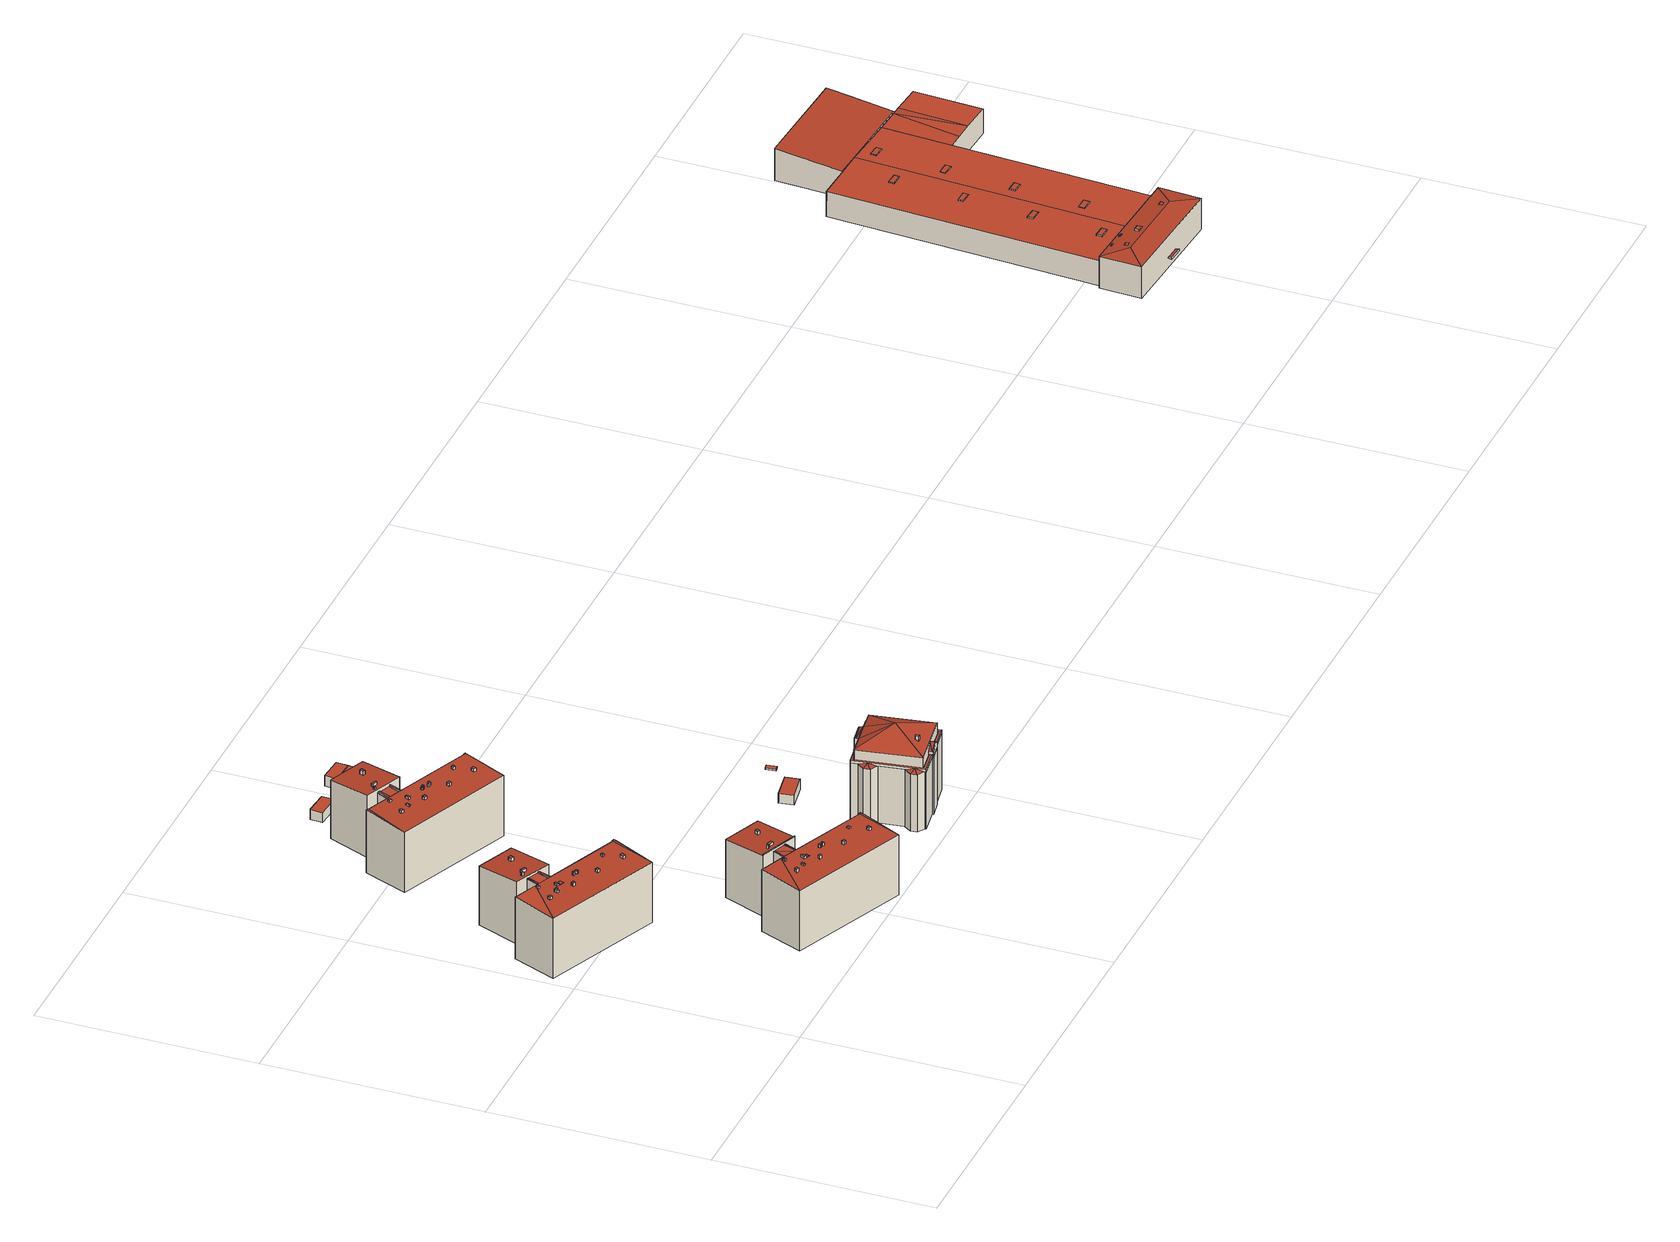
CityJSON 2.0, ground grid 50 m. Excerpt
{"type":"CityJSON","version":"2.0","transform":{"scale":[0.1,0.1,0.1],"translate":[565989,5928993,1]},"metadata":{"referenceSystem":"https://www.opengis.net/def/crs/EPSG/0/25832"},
"CityObjects":{
"building1":{"type":"Building","attributes":{"Grundfläche 2D":"431.098344","Grundhöhe NN":"2.373"},"children":["building1-1","building1-2","building1-3","building1-4","building1-5","building1-6","building1-7","building1-8","building1-9","building1-10","building1-11","building1-12","building1-13","building1-14","building1-15","building1-16","building1-17"],"geometry":[{"type":"Solid","lod":"3","boundaries":[[[[0,1,2]],[[3,4,5,6,1,0]],[[5,4,3,7,8,9,6]],[[10,11,8,7]],[[12,8,11]],[[13,14,15,16,17]],[[18,19,20,21,22,23,24,25]],[[26,3,0,2,27,28]],[[7,3,26,29]],[[11,10,7,29,30]],[[12,11,30,31]],[[8,12,31,32]],[[19,18,25,24,33,34,1,6,9,8,32,35]],[[2,1,34,27]],[[23,22,21,20,36,37,15,14,13,38,39]],[[16,15,37,40]],[[17,16,40,41]],[[13,17,41,38]],[[24,23,39,33]],[[20,19,35,36]],[[27,34,33,39,38,41,40,37,36,35,32,31,30,29,26,28]]]],"semantics":{"surfaces":[{"type":"RoofSurface"},{"type":"WallSurface"},{"type":"GroundSurface"}],"values":[[0,0,0,0,0,0,0,1,1,1,1,1,1,1,1,1,1,1,1,1,2]]}}]},
"building1-1":{"type":"BuildingInstallation","parents":["building1"],"geometry":[{"type":"MultiSurface","lod":"3","boundaries":[[[42,43,44,45]],[[45,44,46,47,48,49]],[[42,45,49,50]],[[43,42,50,51,52,53]],[[44,43,53,46]]],"semantics":{"surfaces":[{"type":"RoofSurface"},{"type":"WallSurface"}],"values":[0,1,1,1,1]}}]},
"building1-2":{"type":"BuildingInstallation","parents":["building1"],"geometry":[{"type":"MultiSurface","lod":"3","boundaries":[[[54,55,56,57]],[[57,56,58,59]],[[54,57,59,60]],[[55,54,60,61]],[[56,55,61,58]]],"semantics":{"surfaces":[{"type":"RoofSurface"},{"type":"WallSurface"}],"values":[0,1,1,1,1]}}]},
"building1-3":{"type":"BuildingInstallation","parents":["building1"],"geometry":[{"type":"MultiSurface","lod":"3","boundaries":[[[62,63,64,65]],[[65,64,66,67]],[[62,65,67,68]],[[63,62,68,69]],[[64,63,69,66]]],"semantics":{"surfaces":[{"type":"RoofSurface"},{"type":"WallSurface"}],"values":[0,1,1,1,1]}}]},
"building1-4":{"type":"BuildingInstallation","parents":["building1"],"geometry":[{"type":"MultiSurface","lod":"3","boundaries":[[[70,71,72,73,74,75]],[[73,72,76,77]],[[78,75,74,73,77,5]],[[79,71,70,75,78,4]],[[72,71,79,76]]],"semantics":{"surfaces":[{"type":"RoofSurface"},{"type":"WallSurface"}],"values":[0,1,1,1,1]}}]},
"building1-5":{"type":"BuildingInstallation","parents":["building1"],"geometry":[{"type":"MultiSurface","lod":"3","boundaries":[[[80,81,82,83]],[[83,82,84,85]],[[80,83,85,86]],[[81,80,86,87]],[[82,81,87,84]]],"semantics":{"surfaces":[{"type":"RoofSurface"},{"type":"WallSurface"}],"values":[0,1,1,1,1]}}]},
"building1-6":{"type":"BuildingInstallation","parents":["building1"],"geometry":[{"type":"MultiSurface","lod":"3","boundaries":[[[88,89,90,91]],[[91,90,92,93]],[[88,91,93,94]],[[89,88,94,95]],[[90,89,95,92]]],"semantics":{"surfaces":[{"type":"RoofSurface"},{"type":"WallSurface"}],"values":[0,1,1,1,1]}}]},
"building1-7":{"type":"BuildingInstallation","parents":["building1"],"geometry":[{"type":"MultiSurface","lod":"3","boundaries":[[[96,97,98,99]],[[99,98,100,101]],[[96,99,101,102]],[[97,96,102,103]],[[98,97,103,100]]],"semantics":{"surfaces":[{"type":"RoofSurface"},{"type":"WallSurface"}],"values":[0,1,1,1,1]}}]},
"building1-8":{"type":"BuildingInstallation","parents":["building1"],"geometry":[{"type":"MultiSurface","lod":"3","boundaries":[[[104,105,106,107]],[[107,106,108,109]],[[104,107,109,110]],[[105,104,110,111]],[[106,105,111,108]]],"semantics":{"surfaces":[{"type":"RoofSurface"},{"type":"WallSurface"}],"values":[0,1,1,1,1]}}]},
"building1-9":{"type":"BuildingInstallation","parents":["building1"],"geometry":[{"type":"MultiSurface","lod":"3","boundaries":[[[112,113,114,115]],[[115,114,116,117]],[[112,115,117,118]],[[113,112,118,119]],[[114,113,119,116]]],"semantics":{"surfaces":[{"type":"RoofSurface"},{"type":"WallSurface"}],"values":[0,1,1,1,1]}}]},
"building1-10":{"type":"BuildingInstallation","parents":["building1"],"geometry":[{"type":"MultiSurface","lod":"3","boundaries":[[[120,46,53,121]],[[122,123,50,49]],[[124,122,49,48]],[[47,46,120,125]],[[124,126,123,122]],[[51,50,123,126]],[[53,52,127,121]],[[127,125,120,121]]],"semantics":{"surfaces":[{"type":"RoofSurface"},{"type":"WallSurface"}],"values":[0,0,1,1,1,1,1,1]}}]},
"building1-11":{"type":"BuildingInstallation","parents":["building1"],"geometry":[{"type":"MultiSurface","lod":"3","boundaries":[[[128,129,130,131,132]],[[130,129,128,133,134,135]],[[131,130,135,136]],[[132,131,136,137]],[[128,132,137,133]]],"semantics":{"surfaces":[{"type":"RoofSurface"},{"type":"WallSurface"}],"values":[0,1,1,1,1]}}]},
"building1-12":{"type":"BuildingInstallation","parents":["building1"],"geometry":[{"type":"MultiSurface","lod":"3","boundaries":[[[138,139,140,141]],[[141,140,142,143]],[[138,141,143,144]],[[139,138,144,145]],[[140,139,145,142]]],"semantics":{"surfaces":[{"type":"RoofSurface"},{"type":"WallSurface"}],"values":[0,1,1,1,1]}}]},
"building1-13":{"type":"BuildingInstallation","parents":["building1"],"geometry":[{"type":"MultiSurface","lod":"3","boundaries":[[[146,147,148,149]],[[149,148,150,151]],[[146,149,151,152]],[[147,146,152,153]],[[148,147,153,150]]],"semantics":{"surfaces":[{"type":"RoofSurface"},{"type":"WallSurface"}],"values":[0,1,1,1,1]}}]},
"building1-14":{"type":"BuildingInstallation","parents":["building1"],"geometry":[{"type":"MultiSurface","lod":"3","boundaries":[[[154,155,156,157,158]],[[159,160,155,154]],[[161,162,156,155,160]],[[158,157,156,162,163,164]],[[164,159,154,158]]],"semantics":{"surfaces":[{"type":"RoofSurface"},{"type":"WallSurface"}],"values":[0,1,1,1,1]}}]},
"building1-15":{"type":"BuildingInstallation","parents":["building1"],"geometry":[{"type":"MultiSurface","lod":"3","boundaries":[[[165,166,167,168]],[[168,167,169,170]],[[165,168,170,171]],[[166,165,171,172]],[[167,166,172,169]]],"semantics":{"surfaces":[{"type":"RoofSurface"},{"type":"WallSurface"}],"values":[0,1,1,1,1]}}]},
"building1-16":{"type":"BuildingInstallation","parents":["building1"],"geometry":[{"type":"MultiSurface","lod":"3","boundaries":[[[173,174,175,176]],[[25,173,176,24]],[[23,24,176,175]],[[25,22,174,173]],[[22,23,175,174]]],"semantics":{"surfaces":[{"type":"RoofSurface"},{"type":"WallSurface"}],"values":[0,1,1,1,1]}}]},
"building1-17":{"type":"BuildingInstallation","parents":["building1"],"geometry":[{"type":"MultiSurface","lod":"3","boundaries":[[[177,178,179,180]],[[21,18,180,179]],[[19,177,180,18]],[[19,20,178,177]],[[20,21,179,178]]],"semantics":{"surfaces":[{"type":"RoofSurface"},{"type":"WallSurface"}],"values":[0,1,1,1,1]}}]},
"building2":{"type":"Building","attributes":{"Grundfläche 2D":"427.912240","Grundhöhe NN":"2.363"},"children":["building2-1","building2-2","building2-3","building2-4","building2-5","building2-6","building2-7","building2-8","building2-9","building2-10","building2-11","building2-12","building2-13","building2-14","building2-15","building2-16","building2-17"],"geometry":[{"type":"Solid","lod":"3","boundaries":[[[[181,182,183,184]],[[182,181,185]],[[186,187,185,188]],[[182,185,187]],[[189,190,191,192,193,194,195,196,197]],[[198,199,200,201,202]],[[201,203,202]],[[204,200,199,205,206,207]],[[208,206,205]],[[209,210,208]],[[210,206,208]],[[184,183,211,212]],[[186,188,213,214]],[[181,184,212,215,195,194,193,192,191,216,213,188,185]],[[217,197,196,195,215,218]],[[189,197,217,219]],[[191,190,189,219,216]],[[220,199,198,202,221,222]],[[205,199,220,223]],[[209,208,205,223,224]],[[210,209,224,225]],[[206,210,225,226]],[[183,182,187,186,214,227,201,200,204,207,206,226,211]],[[203,201,227,228]],[[202,203,228,221]],[[225,224,223,220,222,221,228,227,214,213,216,219,217,218,215,212,211,226]]]],"semantics":{"surfaces":[{"type":"RoofSurface"},{"type":"WallSurface"},{"type":"GroundSurface"}],"values":[[0,0,0,0,0,0,0,0,0,0,0,1,1,1,1,1,1,1,1,1,1,1,1,1,1,2]]}}]},
"building2-1":{"type":"BuildingInstallation","parents":["building2"],"geometry":[{"type":"MultiSurface","lod":"3","boundaries":[[[187,185,188,186]]],"semantics":{"surfaces":[{"type":"RoofSurface"}],"values":[0]}}]},
"building2-2":{"type":"BuildingInstallation","parents":["building2"],"geometry":[{"type":"MultiSurface","lod":"3","boundaries":[[[229,230,231,232]],[[232,231,181,182]],[[182,183,229,232]],[[183,184,230,229]],[[184,181,231,230]]],"semantics":{"surfaces":[{"type":"RoofSurface"},{"type":"WallSurface"}],"values":[0,1,1,1,1]}}]},
"building2-3":{"type":"BuildingInstallation","parents":["building2"],"geometry":[{"type":"MultiSurface","lod":"3","boundaries":[[[233,234,235,236]],[[236,235,237,238]],[[233,236,238,239]],[[239,240,234,233]],[[240,237,235,234]]],"semantics":{"surfaces":[{"type":"RoofSurface"},{"type":"WallSurface"}],"values":[0,1,1,1,1]}}]},
"building2-4":{"type":"BuildingInstallation","parents":["building2"],"geometry":[{"type":"MultiSurface","lod":"3","boundaries":[[[241,242,243,244,245,246,247]],[[242,241,191,192,193,194,195,245,244,243]],[[195,196,246,245]],[[196,190,247,246]],[[190,191,241,247]]],"semantics":{"surfaces":[{"type":"RoofSurface"},{"type":"WallSurface"}],"values":[0,1,1,1,1]}}]},
"building2-5":{"type":"BuildingInstallation","parents":["building2"],"geometry":[{"type":"MultiSurface","lod":"3","boundaries":[[[248,249,250,251]],[[251,250,252,253]],[[248,251,253,254]],[[249,248,254,255]],[[250,249,255,252]]],"semantics":{"surfaces":[{"type":"RoofSurface"},{"type":"WallSurface"}],"values":[0,1,1,1,1]}}]},
"building2-6":{"type":"BuildingInstallation","parents":["building2"],"geometry":[{"type":"MultiSurface","lod":"3","boundaries":[[[256,257,258,259]],[[260,261,259,258]],[[256,259,261,262]],[[257,256,262,263]],[[258,257,263,260]]],"semantics":{"surfaces":[{"type":"RoofSurface"},{"type":"WallSurface"}],"values":[0,1,1,1,1]}}]},
"building2-7":{"type":"BuildingInstallation","parents":["building2"],"geometry":[{"type":"MultiSurface","lod":"3","boundaries":[[[264,265,266,267]],[[267,266,268,269]],[[264,267,269,270]],[[265,264,270,271]],[[266,265,271,268]]],"semantics":{"surfaces":[{"type":"RoofSurface"},{"type":"WallSurface"}],"values":[0,1,1,1,1]}}]},
"building2-8":{"type":"BuildingInstallation","parents":["building2"],"geometry":[{"type":"MultiSurface","lod":"3","boundaries":[[[272,273,274,275]],[[275,274,276,277]],[[272,275,277,278]],[[273,272,278,279]],[[274,273,279,276]]],"semantics":{"surfaces":[{"type":"RoofSurface"},{"type":"WallSurface"}],"values":[0,1,1,1,1]}}]},
"building2-9":{"type":"BuildingInstallation","parents":["building2"],"geometry":[{"type":"MultiSurface","lod":"3","boundaries":[[[280,281,282,283]],[[283,282,284,285]],[[280,283,285,286]],[[286,287,281,280]],[[287,284,282,281]]],"semantics":{"surfaces":[{"type":"RoofSurface"},{"type":"WallSurface"}],"values":[0,1,1,1,1]}}]},
"building2-10":{"type":"BuildingInstallation","parents":["building2"],"geometry":[{"type":"MultiSurface","lod":"3","boundaries":[[[288,289,290,291]],[[291,290,292,293]],[[288,291,293,294]],[[289,288,294,295]],[[290,289,295,292]]],"semantics":{"surfaces":[{"type":"RoofSurface"},{"type":"WallSurface"}],"values":[0,1,1,1,1]}}]},
"building2-11":{"type":"BuildingInstallation","parents":["building2"],"geometry":[{"type":"MultiSurface","lod":"3","boundaries":[[[296,297,298,299]],[[297,296,300,301]],[[298,297,301,302]],[[299,298,302,303]],[[296,299,303,300]]],"semantics":{"surfaces":[{"type":"RoofSurface"},{"type":"WallSurface"}],"values":[0,1,1,1,1]}}]},
"building2-12":{"type":"BuildingInstallation","parents":["building2"],"geometry":[{"type":"MultiSurface","lod":"3","boundaries":[[[304,305,306,307]],[[307,306,308,309]],[[304,307,309,310]],[[305,304,310,311]],[[306,305,311,308]]],"semantics":{"surfaces":[{"type":"RoofSurface"},{"type":"WallSurface"}],"values":[0,1,1,1,1]}}]},
"building2-13":{"type":"BuildingInstallation","parents":["building2"],"geometry":[{"type":"MultiSurface","lod":"3","boundaries":[[[312,313,314,315]],[[315,314,316,317]],[[312,315,317,318]],[[313,312,318,319]],[[314,313,319,316]]],"semantics":{"surfaces":[{"type":"RoofSurface"},{"type":"WallSurface"}],"values":[0,1,1,1,1]}}]},
"building2-14":{"type":"BuildingInstallation","parents":["building2"],"geometry":[{"type":"MultiSurface","lod":"3","boundaries":[[[320,321,322,323]],[[323,322,324,325]],[[322,321,326,324]],[[320,323,325,327]],[[321,320,327,326]]],"semantics":{"surfaces":[{"type":"RoofSurface"},{"type":"WallSurface"}],"values":[0,1,1,1,1]}}]},
"building2-15":{"type":"BuildingInstallation","parents":["building2"],"geometry":[{"type":"MultiSurface","lod":"3","boundaries":[[[328,329,330,331]],[[331,330,332,333]],[[328,331,333,334]],[[329,328,334,335]],[[330,329,335,332]]],"semantics":{"surfaces":[{"type":"RoofSurface"},{"type":"WallSurface"}],"values":[0,1,1,1,1]}}]},
"building2-16":{"type":"BuildingInstallation","parents":["building2"],"geometry":[{"type":"MultiSurface","lod":"3","boundaries":[[[336,337,338,339]],[[340,341,337,336]],[[341,342,338,337]],[[339,338,342,343]],[[336,339,343,340]]],"semantics":{"surfaces":[{"type":"RoofSurface"},{"type":"WallSurface"}],"values":[0,1,1,1,1]}}]},
"building2-17":{"type":"BuildingInstallation","parents":["building2"],"geometry":[{"type":"MultiSurface","lod":"3","boundaries":[[[344,345,346,347]],[[346,345,348,349]],[[347,346,349,350]],[[344,347,350,351]],[[345,344,351,348]]],"semantics":{"surfaces":[{"type":"RoofSurface"},{"type":"WallSurface"}],"values":[0,1,1,1,1]}}]},
"building3":{"type":"Building","attributes":{"Grundfläche 2D":"441.458172","Grundhöhe NN":"2.196"},"children":["building3-1","building3-2","building3-3","building3-4","building3-5","building3-6","building3-7","building3-8","building3-9","building3-10","building3-11","building3-12","building3-13","building3-14","building3-15","building3-16","building3-17","building3-18","building3-19"],"geometry":[{"type":"Solid","lod":"3","boundaries":[[[[352,353,354,355,356,357,358,359]],[[360,361,362,363,364,365]],[[366,367,368]],[[368,369,370,371,372,366]],[[373,374,369]],[[374,370,369]],[[375,374,373]],[[376,377,378,379]],[[358,357,380,381]],[[354,353,382,383]],[[361,360,384,385]],[[362,361,385,386]],[[363,362,386,387]],[[365,364,363,387,382,353,352,359,358,381,384,360]],[[367,366,388,389]],[[390,368,367,389]],[[355,354,383,391,369,368,390,380,357,356],[377,392,393,378]],[[373,369,391,394]],[[375,373,394,395]],[[396,370,374,375,395,397]],[[371,370,396,398]],[[366,372,371,398,399,388]],[[379,378,393,400]],[[376,379,400,401]],[[377,376,401,392]],[[387,386,385,384,381,380,390,389,388,399,398,396,397,395,394,391,383,382]],[[392,401,400,393]]]],"semantics":{"surfaces":[{"type":"RoofSurface"},{"type":"WallSurface"},{"type":"GroundSurface"}],"values":[[0,0,0,0,0,0,0,0,1,1,1,1,1,1,1,1,1,1,1,1,1,1,1,1,1,2,2]]}}]},
"building3-1":{"type":"BuildingInstallation","parents":["building3"],"geometry":[{"type":"MultiSurface","lod":"3","boundaries":[[[402,403,404,405]],[[352,402,405,355]],[[402,352,353,403]],[[353,354,404,403]],[[354,355,405,404]]],"semantics":{"surfaces":[{"type":"RoofSurface"},{"type":"WallSurface"}],"values":[0,1,1,1,1]}}]},
"building3-2":{"type":"BuildingInstallation","parents":["building3"],"geometry":[{"type":"MultiSurface","lod":"3","boundaries":[[[406,407,408,409]],[[356,357,409,408]],[[357,358,406,409]],[[406,358,359,407]],[[359,356,408,407]]],"semantics":{"surfaces":[{"type":"RoofSurface"},{"type":"WallSurface"}],"values":[0,1,1,1,1]}}]},
"building3-3":{"type":"BuildingInstallation","parents":["building3"],"geometry":[{"type":"MultiSurface","lod":"3","boundaries":[[[410,411,412,413]],[[414,415,413,412]],[[410,413,415,416]],[[416,417,411,410]],[[412,411,417,414]]],"semantics":{"surfaces":[{"type":"RoofSurface"},{"type":"WallSurface"}],"values":[0,1,1,1,1]}}]},
"building3-4":{"type":"BuildingInstallation","parents":["building3"],"geometry":[{"type":"MultiSurface","lod":"3","boundaries":[[[418,419,420,421]],[[421,420,422,423]],[[418,421,423,424]],[[419,418,424,425]],[[420,419,425,422]]],"semantics":{"surfaces":[{"type":"RoofSurface"},{"type":"WallSurface"}],"values":[0,1,1,1,1]}}]},
"building3-5":{"type":"BuildingInstallation","parents":["building3"],"geometry":[{"type":"MultiSurface","lod":"3","boundaries":[[[426,427,428,429]],[[429,428,430,431]],[[426,429,431,432]],[[432,433,427,426]],[[433,430,428,427]]],"semantics":{"surfaces":[{"type":"RoofSurface"},{"type":"WallSurface"}],"values":[0,1,1,1,1]}}]},
"building3-6":{"type":"BuildingInstallation","parents":["building3"],"geometry":[{"type":"MultiSurface","lod":"3","boundaries":[[[434,435,436,437]],[[437,436,438,439]],[[434,437,439,440]],[[435,434,440,441]],[[436,435,441,438]]],"semantics":{"surfaces":[{"type":"RoofSurface"},{"type":"WallSurface"}],"values":[0,1,1,1,1]}}]},
"building3-7":{"type":"BuildingInstallation","parents":["building3"],"geometry":[{"type":"MultiSurface","lod":"3","boundaries":[[[442,443,444,445,446,447,448]],[[449,450,445,444]],[[451,445,450]],[[451,452,446,445]],[[453,447,446,452,454]],[[453,455,448,447]],[[456,457,442,448,455]],[[458,443,442,457,459]],[[458,449,444,443]]],"semantics":{"surfaces":[{"type":"RoofSurface"},{"type":"WallSurface"}],"values":[0,1,1,1,1,1,1,1,1]}}]},
"building3-8":{"type":"BuildingInstallation","parents":["building3"],"geometry":[{"type":"MultiSurface","lod":"3","boundaries":[[[460,452,451,461]],[[450,462,461,451]],[[462,463,460,461]],[[463,454,452,460]]],"semantics":{"surfaces":[{"type":"RoofSurface"},{"type":"WallSurface"}],"values":[0,1,1,1]}}]},
"building3-9":{"type":"BuildingInstallation","parents":["building3"],"geometry":[{"type":"MultiSurface","lod":"3","boundaries":[[[464,465,466,467]],[[467,466,468,469]],[[464,467,469,470]],[[465,464,470,471]],[[466,465,471,468]]],"semantics":{"surfaces":[{"type":"RoofSurface"},{"type":"WallSurface"}],"values":[0,1,1,1,1]}}]},
"building3-10":{"type":"BuildingInstallation","parents":["building3"],"geometry":[{"type":"MultiSurface","lod":"3","boundaries":[[[472,473,474,475]],[[475,474,476,477]],[[472,475,477,478]],[[473,472,478,479]],[[474,473,479,476]]],"semantics":{"surfaces":[{"type":"RoofSurface"},{"type":"WallSurface"}],"values":[0,1,1,1,1]}}]},
"building3-11":{"type":"BuildingInstallation","parents":["building3"],"geometry":[{"type":"MultiSurface","lod":"3","boundaries":[[[480,481,482,483]],[[483,482,484,485]],[[480,483,485,486]],[[481,480,486,487]],[[482,481,487,484]]],"semantics":{"surfaces":[{"type":"RoofSurface"},{"type":"WallSurface"}],"values":[0,1,1,1,1]}}]},
"building3-12":{"type":"BuildingInstallation","parents":["building3"],"geometry":[{"type":"MultiSurface","lod":"3","boundaries":[[[488,489,490,491]],[[491,490,492,493]],[[493,494,488,491]],[[494,495,489,488]]],"semantics":{"surfaces":[{"type":"RoofSurface"},{"type":"WallSurface"}],"values":[0,1,1,1]}}]},
"building3-13":{"type":"BuildingInstallation","parents":["building3"],"geometry":[{"type":"MultiSurface","lod":"3","boundaries":[[[496,497,498,499]],[[499,498,500,501]],[[496,499,501,502]],[[497,496,502,503]],[[498,497,503,500]]],"semantics":{"surfaces":[{"type":"RoofSurface"},{"type":"WallSurface"}],"values":[0,1,1,1,1]}}]},
"building3-14":{"type":"BuildingInstallation","parents":["building3"],"geometry":[{"type":"MultiSurface","lod":"3","boundaries":[[[504,505,506,507]],[[507,506,508,509]],[[504,507,509,510]],[[505,504,510,511]],[[506,505,511,508]]],"semantics":{"surfaces":[{"type":"RoofSurface"},{"type":"WallSurface"}],"values":[0,1,1,1,1]}}]},
"building3-15":{"type":"BuildingInstallation","parents":["building3"],"geometry":[{"type":"MultiSurface","lod":"3","boundaries":[[[512,513,514,515]],[[515,514,516,517]],[[512,515,517,518]],[[513,512,518,519]],[[514,513,519,516]]],"semantics":{"surfaces":[{"type":"RoofSurface"},{"type":"WallSurface"}],"values":[0,1,1,1,1]}}]},
"building3-16":{"type":"BuildingInstallation","parents":["building3"],"geometry":[{"type":"MultiSurface","lod":"3","boundaries":[[[457,456,520,521]],[[522,523,521,520]],[[455,522,520,456]],[[523,459,457,521]]],"semantics":{"surfaces":[{"type":"RoofSurface"},{"type":"WallSurface"}],"values":[0,1,1,1]}}]},
"building3-17":{"type":"BuildingInstallation","parents":["building3"],"geometry":[{"type":"MultiSurface","lod":"3","boundaries":[[[524,525,526,527]],[[528,529,526,525]],[[529,530,527,526]],[[530,531,524,527]]],"semantics":{"surfaces":[{"type":"RoofSurface"},{"type":"WallSurface"}],"values":[0,1,1,1]}}]},
"building3-18":{"type":"BuildingInstallation","parents":["building3"],"geometry":[{"type":"MultiSurface","lod":"3","boundaries":[[[532,533,534,535,536,537,538]],[[539,492,534,533]],[[490,534,492]],[[490,489,535,534]],[[535,489,495]],[[495,540,536,535]],[[540,528,537,536]],[[538,537,528,525,524]],[[541,532,538,524,531]],[[541,539,533,532]]],"semantics":{"surfaces":[{"type":"RoofSurface"},{"type":"WallSurface"}],"values":[0,1,1,1,1,1,1,1,1,1]}}]},
"building3-19":{"type":"BuildingInstallation","parents":["building3"],"geometry":[{"type":"MultiSurface","lod":"3","boundaries":[[[542,543,544,545]],[[545,544,546,547]],[[542,545,547,548]],[[543,542,548,549]],[[544,543,549,546]]],"semantics":{"surfaces":[{"type":"RoofSurface"},{"type":"WallSurface"}],"values":[0,1,1,1,1]}}]},
"building4":{"type":"Building","attributes":{"Grundfläche 2D":"15.948247","Grundhöhe NN":"2.006"},"geometry":[{"type":"Solid","lod":"3","boundaries":[[[[550,551,552,553,554]],[[555,556,557,552,551,550]],[[557,558,553,552]],[[558,559,554,553]],[[559,555,550,554]],[[557,556,555,559,558]]]],"semantics":{"surfaces":[{"type":"RoofSurface"},{"type":"WallSurface"},{"type":"GroundSurface"}],"values":[[0,1,1,1,1,2]]}}]},
"building5":{"type":"Building","attributes":{"Grundfläche 2D":"15.385521","Grundhöhe NN":"1.925"},"geometry":[{"type":"Solid","lod":"3","boundaries":[[[[560,561,562,563,564]],[[565,566,567,562,561,560]],[[567,568,563,562]],[[568,569,564,563]],[[569,565,560,564]],[[567,566,565,569,568]]]],"semantics":{"surfaces":[{"type":"RoofSurface"},{"type":"WallSurface"},{"type":"GroundSurface"}],"values":[[0,1,1,1,1,2]]}}]},
"building6":{"type":"Building","attributes":{"Grundfläche 2D":"15.953430","Grundhöhe NN":"1.892"},"geometry":[{"type":"Solid","lod":"3","boundaries":[[[[562,561,560,570,571]],[[565,560,561,562,567,566]],[[570,560,565,572]],[[571,570,572,573]],[[562,571,573,567]],[[565,566,567,573,572]]]],"semantics":{"surfaces":[{"type":"RoofSurface"},{"type":"WallSurface"},{"type":"GroundSurface"}],"values":[[0,1,1,1,1,2]]}}]},
"building7":{"type":"Building","attributes":{"Grundfläche 2D":"264.163052","Grundhöhe NN":"1.512"},"children":["building7-1","building7-2"],"geometry":[{"type":"MultiSurface","lod":"3","boundaries":[[[574,575,576]],[[576,575,577]],[[578,579,574]],[[579,580,574]],[[580,575,574]],[[581,582,578]],[[582,579,578]],[[583,584,581]],[[584,582,581]],[[585,575,580]],[[586,575,585]],[[575,586,577],[587,588,589,590]],[[591,592,593,594,595,596,597,598,599]],[[600,601,602,603,604,605,606,607,608]],[[609,610,611,612,613,614,615,616,617,618,619,620,621,622,623,624,625,626,627,628]],[[629,630,631,632]],[[633,632,634,635]],[[633,629,632]],[[636,637,638,639]],[[640,639,641,642]],[[640,636,639]],[[643,644,645,646]],[[647,643,648,649]],[[647,644,643]],[[650,651,652,653]],[[654,655,656,653]],[[656,650,653]],[[574,576,625,624]],[[657,583,581,578,574,624,623,596,595,658]],[[657,659,584,583]],[[611,580,579,582,584,659,660,601,600,612]],[[585,580,611,610]],[[586,585,610,609]],[[661,627,626,577,586,609,628,662,663]],[[576,577,626,625]],[[619,664,592,591]],[[664,655,654,653,652,641,639,638,665,594,593,592]],[[658,595,594,665]],[[597,596,623,622]],[[622,621,598,597]],[[599,598,621,620]],[[660,666,602,601]],[[645,667,604,603,602,666,634,632,631,648,643,646]],[[667,616,605,604]],[[607,606,615,614]],[[614,613,608,607]],[[600,608,613,612]],[[634,666,668,669,635]],[[670,649,648,631,630,671]],[[645,672,673,667,645,646]],[[616,667,673,674]],[[617,616,674,675]],[[618,617,675,676]],[[619,618,676,677]],[[664,619,677,678]],[[655,664,678,679,655,654]],[[642,641,652,651,680,681]],[[665,638,637,682,683]],[[658,665,683,684]],[[659,657,685,686]],[[657,658,684,685]],[[660,659,686,687]],[[666,660,687,668]],[[633,635,669,688]],[[629,633,688,689]],[[630,629,689,671]],[[640,642,681,690]],[[636,640,690,691]],[[637,636,691,682]],[[647,649,670,692]],[[644,647,692,693]],[[645,644,693,672]],[[656,655,679,694]],[[650,656,694,695]],[[651,650,695,680]],[[691,690,681,680,695,694,679,678,677,676,675,674,673,672,693,692,670,671,689,688,669,668,687,686,685,684,683,682]]],"semantics":{"surfaces":[{"type":"RoofSurface"},{"type":"WallSurface"},{"type":"GroundSurface"}],"values":[0,0,0,0,0,0,0,0,0,0,0,0,0,0,0,0,0,0,0,0,0,0,0,0,0,0,0,1,1,1,1,1,1,1,1,1,1,1,1,1,1,1,1,1,1,1,1,1,1,1,1,1,1,1,1,1,1,1,1,1,1,1,1,1,1,1,1,1,1,1,1,1,1,1,1,2]}}]},
"building7-1":{"type":"BuildingInstallation","parents":["building7"],"geometry":[{"type":"MultiSurface","lod":"3","boundaries":[[[696,697,698]],[[699,700,696]],[[700,663,696]],[[663,697,696]],[[701,661,663,700]],[[662,697,663]],[[617,618,699,696,698]],[[627,661,701,700,699,618,619,591,599,620]],[[617,698,697,662,628,615,606,605,616]]],"semantics":{"surfaces":[{"type":"RoofSurface"},{"type":"WallSurface"}],"values":[0,0,0,0,0,0,1,1,1]}}]},
"building7-2":{"type":"BuildingInstallation","parents":["building7"],"geometry":[{"type":"MultiSurface","lod":"3","boundaries":[[[702,703,704,705]],[[705,704,588,587]],[[702,705,587,590]],[[703,702,590,589]],[[704,703,589,588]]],"semantics":{"surfaces":[{"type":"RoofSurface"},{"type":"WallSurface"}],"values":[0,1,1,1,1]}}]},
"building8":{"type":"Building","attributes":{"Grundfläche 2D":"20.070842","Grundhöhe NN":"1.466"},"geometry":[{"type":"Solid","lod":"3","boundaries":[[[[706,707,708,709]],[[710,711,709,708]],[[711,712,706,709]],[[712,713,707,706]],[[713,710,708,707]],[[713,712,711,710]]]],"semantics":{"surfaces":[{"type":"RoofSurface"},{"type":"WallSurface"},{"type":"GroundSurface"}],"values":[[0,1,1,1,1,2]]}}]},
"building9":{"type":"Building","attributes":{"Grundfläche 2D":"2.800165","Grundhöhe NN":"1.697"},"geometry":[{"type":"Solid","lod":"3","boundaries":[[[[714,715,716,717]],[[718,719,717,716]],[[719,720,714,717]],[[720,721,715,714]],[[721,718,716,715]],[[721,720,719,718]]]],"semantics":{"surfaces":[{"type":"RoofSurface"},{"type":"WallSurface"},{"type":"GroundSurface"}],"values":[[0,1,1,1,1,2]]}}]},
"building10":{"type":"Building","attributes":{"Grundfläche 2D":"280.385240","Grundhöhe NN":"2.445"},"children":["building10-1","building10-2","building10-3","building10-4","building10-5","building10-6"],"geometry":[{"type":"Solid","lod":"3","boundaries":[[[[722,723,724,725]],[[722,725,726]],[[727,724,723]],[[727,726,725,724]],[[723,722,728,729]],[[727,723,729,730]],[[726,727,730,731]],[[722,726,731,728]],[[729,728,731,730]]]],"semantics":{"surfaces":[{"type":"RoofSurface"},{"type":"WallSurface"},{"type":"GroundSurface"}],"values":[[0,0,0,0,1,1,1,1,2]]}}]},
"building10-1":{"type":"BuildingInstallation","parents":["building10"],"geometry":[{"type":"MultiSurface","lod":"3","boundaries":[[[732,733,734,735]],[[736,737,735,734]],[[732,735,737,738]],[[738,739,733,732]],[[734,733,739,736]]],"semantics":{"surfaces":[{"type":"RoofSurface"},{"type":"WallSurface"}],"values":[0,1,1,1,1]}}]},
"building10-2":{"type":"BuildingInstallation","parents":["building10"],"geometry":[{"type":"MultiSurface","lod":"3","boundaries":[[[740,741,742,743]],[[743,742,744,745]],[[740,743,745,746]],[[741,740,746,747]],[[742,741,747,744]]],"semantics":{"surfaces":[{"type":"RoofSurface"},{"type":"WallSurface"}],"values":[0,1,1,1,1]}}]},
"building10-3":{"type":"BuildingInstallation","parents":["building10"],"geometry":[{"type":"MultiSurface","lod":"3","boundaries":[[[748,749,750,751]],[[752,753,751,750]],[[748,751,753,754]],[[754,755,749,748]],[[750,749,755,752]]],"semantics":{"surfaces":[{"type":"RoofSurface"},{"type":"WallSurface"}],"values":[0,1,1,1,1]}}]},
"building10-4":{"type":"BuildingInstallation","parents":["building10"],"geometry":[{"type":"MultiSurface","lod":"3","boundaries":[[[756,757,758,759]],[[760,759,758]],[[757,756,761]],[[758,757,761,760]]],"semantics":{"surfaces":[{"type":"RoofSurface"},{"type":"WallSurface"}],"values":[0,1,1,1]}}]},
"building10-5":{"type":"BuildingInstallation","parents":["building10"],"geometry":[{"type":"MultiSurface","lod":"3","boundaries":[[[762,763,764,765]],[[764,766,765]],[[763,762,767]],[[764,763,767,766]]],"semantics":{"surfaces":[{"type":"RoofSurface"},{"type":"WallSurface"}],"values":[0,1,1,1]}}]},
"building10-6":{"type":"BuildingInstallation","parents":["building10"],"geometry":[{"type":"MultiSurface","lod":"3","boundaries":[[[768,769,770,771]],[[772,773,769,768]],[[774,775,771,770]],[[775,772,768,771]],[[773,774,770,769]],[[773,772,775,774]]],"semantics":{"surfaces":[{"type":"RoofSurface"},{"type":"WallSurface"},{"type":"OuterCeilingSurface"}],"values":[0,1,1,1,1,2]}}]},
"building11":{"type":"Building","attributes":{"Grundfläche 2D":"1920.502660","Grundhöhe NN":"2.370"},"children":["building11-1","building11-2","building11-3","building11-4","building11-5","building11-6","building11-7","building11-8"],"geometry":[{"type":"Solid","lod":"3","boundaries":[[[[776,777,778,779]],[[777,780,781,778]],[[782,783,784]],[[784,783,781,785]],[[786,787,782]],[[787,783,782]],[[788,789,786,782]],[[788,782,784,785,790,791,792]],[[789,788,792,793]],[[781,783,787,786,789,793,794]],[[780,777,776,795,796]],[[781,780,796,790,785]],[[778,781,794,797,779]],[[776,779,797,795]],[[796,795,797,794,793,792,791,790]]]],"semantics":{"surfaces":[{"type":"RoofSurface"},{"type":"WallSurface"},{"type":"GroundSurface"}],"values":[[0,0,0,0,0,0,0,1,1,1,1,1,1,1,2]]}}]},
"building11-1":{"type":"BuildingInstallation","parents":["building11"],"geometry":[{"type":"MultiSurface","lod":"3","boundaries":[[[798,799,800,801]],[[802,803,801,800]],[[803,804,798,801]],[[799,798,804,805]],[[800,799,805,802]]],"semantics":{"surfaces":[{"type":"RoofSurface"},{"type":"WallSurface"}],"values":[0,1,1,1,1]}}]},
"building11-2":{"type":"BuildingInstallation","parents":["building11"],"geometry":[{"type":"MultiSurface","lod":"3","boundaries":[[[806,807,808,809]],[[810,811,809,808]],[[806,809,811,812]],[[812,813,807,806]],[[808,807,813,810]]],"semantics":{"surfaces":[{"type":"RoofSurface"},{"type":"WallSurface"}],"values":[0,1,1,1,1]}}]},
"building11-3":{"type":"BuildingInstallation","parents":["building11"],"geometry":[{"type":"MultiSurface","lod":"3","boundaries":[[[814,815,816,817]],[[817,816,818,819]],[[814,817,819,820]],[[815,814,820,821]],[[816,815,821,818]]],"semantics":{"surfaces":[{"type":"RoofSurface"},{"type":"WallSurface"}],"values":[0,1,1,1,1]}}]},
"building11-4":{"type":"BuildingInstallation","parents":["building11"],"geometry":[{"type":"MultiSurface","lod":"3","boundaries":[[[822,823,824,825]],[[825,824,826,827]],[[822,825,827,828]],[[823,822,828,829]],[[824,823,829,826]]],"semantics":{"surfaces":[{"type":"RoofSurface"},{"type":"WallSurface"}],"values":[0,1,1,1,1]}}]},
"building11-5":{"type":"BuildingInstallation","parents":["building11"],"geometry":[{"type":"MultiSurface","lod":"3","boundaries":[[[830,831,832,833]],[[833,832,834,835]],[[830,833,835,836]],[[831,830,836,837]],[[832,831,837,834]]],"semantics":{"surfaces":[{"type":"RoofSurface"},{"type":"WallSurface"}],"values":[0,1,1,1,1]}}]},
"building11-6":{"type":"BuildingInstallation","parents":["building11"],"geometry":[{"type":"MultiSurface","lod":"3","boundaries":[[[838,839,840,841]],[[841,840,842,843]],[[838,841,843,844]],[[839,838,844,845]],[[840,839,845,842]]],"semantics":{"surfaces":[{"type":"RoofSurface"},{"type":"WallSurface"}],"values":[0,1,1,1,1]}}]},
"building11-7":{"type":"BuildingInstallation","parents":["building11"],"geometry":[{"type":"MultiSurface","lod":"3","boundaries":[[[846,847,848,849]],[[850,851,849,848]],[[846,849,851,852]],[[852,853,847,846]],[[848,847,853,850]]],"semantics":{"surfaces":[{"type":"RoofSurface"},{"type":"WallSurface"}],"values":[0,1,1,1,1]}}]},
"building11-8":{"type":"BuildingInstallation","parents":["building11"],"geometry":[{"type":"MultiSurface","lod":"3","boundaries":[[[854,855,856,857]],[[858,859,857,856]],[[854,857,859,860]],[[860,861,855,854]],[[856,855,861,858]]],"semantics":{"surfaces":[{"type":"RoofSurface"},{"type":"WallSurface"}],"values":[0,1,1,1,1]}}]},
"building12":{"type":"Building","attributes":{"Grundfläche 2D":"384.562403","Grundhöhe NN":"2.611"},"geometry":[{"type":"Solid","lod":"3","boundaries":[[[[862,863,864,865,866,867,868,869]],[[864,863,862,869,870,871]],[[867,866,865,864,871,872]],[[868,867,872,873]],[[869,868,873,870]],[[871,870,873,872]]]],"semantics":{"surfaces":[{"type":"RoofSurface"},{"type":"WallSurface"},{"type":"GroundSurface"}],"values":[[0,1,1,1,1,2]]}}]}
},
"vertices":[
[51,649,166],[56,647,166],[51,650,166],[10,550,162],[96,620,167],[98,621,167],[104,627,167],[283,438,161],[319,539,168],[153,607,167],[324,536,168],[325,539,168],[320,541,168],[105,668,166],[136,656,165],[193,632,165],[233,730,158],[144,766,158],[149,608,159],[153,607,159],[167,643,159],[163,645,159],[136,656,159],[133,657,159],[118,621,159],[122,620,159],[10,550,14],[51,650,14],[51,649,14],[283,438,14],[325,539,14],[320,541,14],[319,539,14],[118,621,14],[56,647,14],[153,607,14],[167,643,14],[193,632,14],[105,668,14],[133,657,14],[233,730,14],[144,766,14],
[100,581,175],[99,577,175],[102,576,175],[103,580,175],[102,576,171],[102,576,165],[103,580,165],[103,580,171],[100,581,171],[100,581,165],[99,577,165],[99,577,171],
[173,566,174],[175,570,174],[172,571,174],[170,567,174],[172,571,166],[170,567,166],[173,566,166],[175,570,166],
[275,494,171],[279,503,171],[273,505,171],[269,496,171],[273,505,165],[269,496,164],[275,494,164],[279,503,165],
[96,620,172],[95,616,172],[100,615,172],[101,620,172],[98,621,172],[97,622,172],[100,615,166],[101,620,167],[97,622,167],[95,616,166],
[134,554,172],[140,552,172],[142,557,172],[136,559,172],[142,557,165],[136,559,165],[134,554,165],[140,552,164],
[207,524,171],[209,530,171],[203,532,171],[201,526,171],[203,532,165],[201,526,164],[207,524,164],[209,530,165],
[124,582,171],[128,590,171],[124,592,171],[120,584,171],[124,592,166],[120,584,166],[124,582,166],[128,590,166],
[75,577,171],[77,584,171],[71,586,171],[69,579,171],[71,586,165],[69,579,165],[75,577,165],[77,584,165],
[262,536,171],[264,541,171],[261,543,171],[258,538,171],[261,543,167],[258,538,166],[262,536,166],[264,541,167],
[101,573,171],[98,575,171],[104,581,171],[101,583,171],[104,581,165],[101,573,165],[101,583,165],[98,575,165],
[180,568,174],[178,564,174],[178,563,174],[182,562,174],[183,567,174],[180,568,166],[178,564,166],[178,563,166],[182,562,166],[183,567,166],
[137,576,167],[140,585,167],[132,588,167],[128,580,167],[132,588,166],[128,580,166],[137,576,166],[140,585,166],
[180,709,169],[186,706,169],[189,714,169],[183,717,169],[189,714,161],[183,717,161],[180,709,161],[186,706,161],
[144,675,171],[142,670,171],[153,666,171],[155,670,171],[155,671,171],[144,675,164],[142,670,164],[150,667,164],[153,666,164],[155,670,164],[155,671,164],
[132,666,173],[135,664,173],[137,668,173],[133,670,173],[137,668,165],[133,670,165],[132,666,165],[135,664,165],
[122,620,161],[136,656,161],[133,657,161],[118,621,161],
[153,607,162],[167,643,162],[163,645,162],[149,608,162],
[446,210,160],[431,173,161],[433,172,161],[448,209,160],[418,221,159],[401,186,159],[404,185,159],[416,222,159],[426,331,157],[387,234,164],[387,233,164],[416,222,164],[418,221,164],[446,210,164],[476,198,164],[476,199,164],[515,295,157],[333,214,167],[293,115,161],[383,193,168],[338,212,167],[333,215,167],[338,213,167],[401,186,168],[566,3,161],[601,103,168],[404,185,168],[606,101,168],[607,104,168],[602,106,168],[433,172,14],[448,209,14],[416,222,14],[401,186,14],[476,198,14],[387,233,14],[515,295,14],[476,199,14],[426,331,14],[293,115,14],[333,215,14],[333,214,14],[566,3,14],[607,104,14],[602,106,14],[601,103,14],[338,212,14],[338,213,14],
[433,172,162],[448,209,162],[446,210,162],[431,173,162],
[437,236,169],[426,239,169],[424,234,169],[435,230,169],[424,234,163],[435,230,163],[437,236,162],[426,239,162],
[387,233,166],[416,222,166],[418,221,166],[446,210,166],[476,198,166],[476,199,166],[387,234,166],
[468,272,167],[472,280,167],[466,282,167],[462,274,167],[466,282,159],[462,274,159],[468,272,159],[472,280,159],
[418,232,172],[420,236,172],[416,237,172],[415,233,172],[416,237,163],[415,233,163],[418,232,163],[420,236,163],
[380,139,169],[383,138,169],[386,146,169],[382,147,169],[386,146,165],[382,147,165],[380,139,165],[383,138,165],
[422,117,172],[424,122,172],[419,124,172],[416,119,172],[419,124,165],[416,119,164],[422,117,164],[424,122,165],
[359,148,173],[354,150,173],[351,144,173],[357,142,173],[351,144,164],[357,142,164],[359,148,165],[354,150,165],
[489,90,173],[492,96,173],[486,98,173],[484,92,173],[486,98,165],[484,92,165],[489,90,165],[492,96,165],
[407,158,172],[402,148,172],[407,146,172],[411,156,172],[407,158,167],[402,148,166],[407,146,166],[411,156,167],
[546,102,171],[547,108,171],[543,109,171],[541,103,171],[543,109,167],[541,103,167],[546,102,167],[547,108,167],
[557,61,172],[560,68,172],[556,70,172],[553,63,172],[556,70,165],[553,63,165],[557,61,165],[560,68,165],
[417,142,167],[420,151,167],[412,154,167],[408,146,167],[412,154,166],[408,146,166],[420,151,166],[417,142,166],
[384,185,172],[381,187,172],[378,181,172],[382,180,172],[378,181,167],[382,180,167],[384,185,168],[381,187,168],
[463,134,174],[462,130,174],[465,128,174],[466,133,174],[463,134,166],[462,130,166],[465,128,166],[466,133,166],
[457,136,174],[454,137,174],[453,133,174],[456,132,174],[454,137,166],[453,133,166],[456,132,166],[457,136,166],
[332,1062,156],[328,1064,156],[313,1028,156],[317,1026,156],[345,1015,156],[348,1014,156],[363,1049,156],[360,1051,156],[390,1039,164],[429,1136,156],[340,1172,156],[300,1075,164],[360,1051,164],[363,1049,164],[521,945,166],[516,947,166],[516,946,166],[251,1053,166],[204,955,160],[479,843,160],[520,944,166],[251,1054,166],[246,1055,166],[246,1057,166],[423,994,41],[419,985,41],[442,976,41],[446,985,41],[348,1014,12],[363,1049,12],[328,1064,12],[313,1028,12],[390,1039,12],[429,1136,12],[340,1172,12],[300,1075,12],[521,945,12],[516,947,12],[516,946,12],[251,1053,12],[419,985,39],[442,976,39],[251,1054,12],[246,1057,12],[204,955,12],[246,1055,12],[479,843,12],[520,944,12],[446,985,39],[423,994,39],
[332,1062,160],[328,1064,160],[313,1028,160],[317,1026,160],
[363,1049,160],[360,1051,160],[345,1015,160],[348,1014,160],
[329,1074,169],[327,1069,169],[330,1068,169],[332,1072,169],[330,1068,164],[332,1072,163],[329,1074,163],[327,1069,164],
[379,1123,168],[376,1114,168],[381,1112,168],[385,1121,168],[381,1112,159],[385,1121,158],[379,1123,158],[376,1114,159],
[351,1077,169],[339,1082,169],[337,1077,169],[348,1073,169],[337,1077,163],[348,1073,163],[351,1077,162],[339,1082,162],
[291,1022,170],[297,1020,170],[299,1025,170],[293,1027,170],[299,1025,166],[293,1027,166],[291,1022,165],[297,1020,165],
[362,977,174],[362,976,174],[364,975,174],[365,976,174],[366,978,174],[366,979,174],[363,980,174],[364,975,164],[365,976,164],[365,976,171],[366,978,171],[366,979,165],[366,978,165],[363,980,165],[363,980,171],[362,977,171],[362,976,164],[362,977,164],
[368,978,171],[367,975,171],[367,975,164],[368,978,165],
[468,911,170],[465,904,170],[471,901,170],[474,909,170],[471,901,163],[474,909,163],[468,911,163],[465,904,163],
[329,959,170],[335,957,170],[338,963,170],[331,966,170],[338,963,163],[331,966,163],[329,959,163],[335,957,163],
[396,932,170],[402,930,170],[405,936,170],[398,938,170],[405,936,163],[398,938,163],[396,932,163],[402,930,163],
[385,970,171],[383,971,171],[382,969,171],[384,968,171],[382,969,164],[384,968,164],[385,970,165],[383,971,165],
[454,945,171],[459,943,171],[462,949,171],[457,951,171],[462,949,165],[457,951,165],[454,945,165],[459,943,165],
[296,989,168],[293,980,168],[296,979,168],[299,987,168],[296,979,163],[299,987,164],[296,989,164],[293,980,163],
[320,999,170],[316,990,170],[320,988,170],[324,997,170],[320,988,164],[324,997,165],[320,999,165],[316,990,164],
[361,981,171],[360,978,171],[361,981,165],[360,978,164],
[379,970,171],[380,973,171],[377,973,171],[376,971,171],[380,973,165],[377,973,165],[376,971,164],[379,970,164],
[378,969,174],[381,968,174],[382,969,174],[383,971,174],[383,972,174],[380,973,174],[379,970,174],[381,968,164],[383,972,165],[378,969,164],
[267,992,170],[264,985,170],[270,983,170],[272,990,170],[270,983,163],[272,990,163],[267,992,163],[264,985,163],
[450,1235,34],[396,1239,34],[395,1239,34],[393,1210,34],[449,1206,34],[450,1235,10],[396,1239,10],[395,1239,10],[393,1210,10],[449,1206,10],
[578,1226,35],[577,1226,35],[522,1229,35],[520,1202,35],[575,1198,35],[578,1226,9],[577,1226,9],[522,1229,9],[520,1202,9],[575,1198,9],
[579,1254,35],[524,1258,35],[579,1254,9],[524,1258,9],
[906,214,173],[896,140,204],[951,221,172],[973,78,173],[905,216,172],[861,208,172],[861,207,172],[904,221,171],[860,214,171],[904,224,170],[859,217,170],[815,200,173],[838,56,173],[883,83,181],[882,91,185],[888,92,184],[889,84,181],[926,62,151],[983,72,151],[983,73,151],[957,230,151],[904,221,151],[905,216,151],[953,223,151],[976,76,151],[925,68,151],[861,208,151],[860,214,151],[806,205,151],[832,49,151],[832,47,151],[889,56,151],[888,62,151],[836,54,151],[813,201,151],[838,56,145],[815,200,145],[861,207,145],[861,208,145],[813,201,145],[836,54,145],[888,62,145],[889,56,145],[889,53,145],[927,60,145],[926,62,145],[925,68,145],[976,76,145],[953,223,145],[905,216,145],[906,214,145],[951,221,145],[973,78,145],[925,70,145],[888,64,145],[799,158,145],[816,147,145],[815,150,145],[812,168,150],[797,172,145],[810,186,145],[809,189,145],[977,203,145],[960,214,145],[961,210,145],[963,193,150],[979,188,145],[966,176,145],[967,173,145],[828,70,150],[815,60,145],[832,49,145],[831,51,145],[813,75,145],[825,89,145],[825,92,145],[992,104,145],[976,115,145],[977,112,145],[979,94,150],[982,76,145],[983,73,145],[995,90,145],[904,224,145],[904,221,145],[859,217,145],[860,214,145],[925,70,157],[888,64,157],[906,67,170],[983,72,145],[957,230,145],[806,205,145],[832,47,145],[806,205,5],[809,189,5],[825,92,5],[816,147,5],[832,49,5],[832,47,5],[889,56,5],[889,53,5],[927,60,5],[926,62,5],[983,72,5],[983,73,5],[976,115,5],[967,173,5],[960,214,5],[957,230,5],[904,221,5],[904,224,5],[859,217,5],[860,214,5],[797,172,5],[799,158,5],[979,188,5],[977,203,5],[813,75,5],[815,60,5],[995,90,5],[992,104,5],
[908,57,171],[889,56,157],[889,53,157],[927,60,157],[926,62,157],[925,68,157],
[889,84,193],[888,92,193],[882,91,193],[883,83,193],
[817,333,29],[877,343,30],[872,376,30],[812,366,29],[872,376,5],[812,366,5],[817,333,5],[877,343,5],
[921,414,11],[932,416,11],[929,439,11],[917,437,11],[929,439,7],[917,437,7],[921,414,7],[932,416,7],
[2853,363,91],[3141,345,91],[3096,397,98],[2904,408,98],[2859,460,91],[3147,442,91],[2853,363,14],[3141,345,14],[3147,442,14],[2859,460,14],
[2943,449,94],[2943,446,94],[2951,445,94],[2951,448,94],[2951,445,93],[2951,448,92],[2943,449,92],[2943,446,93],
[2985,414,99],[2986,425,99],[2972,426,99],[2971,415,99],[2972,426,95],[2971,415,97],[2985,414,97],[2986,425,95],
[2903,452,94],[2903,449,94],[2910,448,94],[2910,451,94],[2910,448,93],[2910,451,92],[2903,452,92],[2903,449,93],
[2920,417,97],[2920,425,97],[2911,425,97],[2911,417,97],[2911,425,96],[2920,425,96],
[3089,407,97],[3090,414,97],[3080,415,97],[3080,407,97],[3080,415,96],[3090,414,96],
[2978,346,43],[3014,343,43],[3014,353,41],[2979,355,41],[2978,346,39],[3014,343,39],[3014,353,39],[2979,355,39],
[2866,460,75],[3003,451,79],[3041,1073,79],[2905,1082,75],[3135,443,75],[3173,1065,75],[3242,900,76],[3231,1061,75],[3200,903,75],[3163,905,75],[3253,1060,76],[3232,1061,75],[3316,896,74],[3326,1055,74],[3163,905,14],[3200,903,14],[3316,896,14],[3326,1055,14],[3173,1065,14],[2866,460,14],[3135,443,14],[2905,1082,14],
[3066,1047,80],[3065,1034,80],[3091,1032,80],[3092,1045,80],[3091,1032,77],[3092,1045,77],[3066,1047,78],[3065,1034,78],
[2951,502,80],[2950,489,80],[2976,488,80],[2977,500,80],[2976,488,78],[2977,500,78],[2951,502,77],[2950,489,77],
[2981,974,80],[2980,961,80],[3006,960,80],[3007,972,80],[3006,960,78],[3007,972,78],[2981,974,77],[2980,961,77],
[2970,816,80],[2970,804,80],[2996,802,80],[2997,815,80],[2996,802,78],[2997,815,78],[2970,816,77],[2970,804,77],
[3046,732,80],[3045,719,80],[3070,717,80],[3071,731,80],[3070,717,77],[3071,731,77],[3046,732,78],[3045,719,78],
[3055,889,80],[3054,877,80],[3081,875,80],[3082,888,80],[3081,875,77],[3082,888,77],[3055,889,78],[3054,877,78],
[3036,575,80],[3035,561,80],[3061,560,80],[3062,574,80],[3061,560,77],[3062,574,77],[3036,575,78],[3035,561,78],
[2961,659,80],[2960,646,80],[2986,644,80],[2987,657,80],[2986,644,78],[2987,657,78],[2961,659,77],[2960,646,77],
[3041,1073,80],[3173,1065,80],[3232,1061,80],[3237,1148,89],[3237,1154,90],[3241,1214,96],[2990,1230,95],[2981,1077,80],[2981,1077,16],[3232,1061,16],[3241,1214,16],[2990,1230,16]
]}
